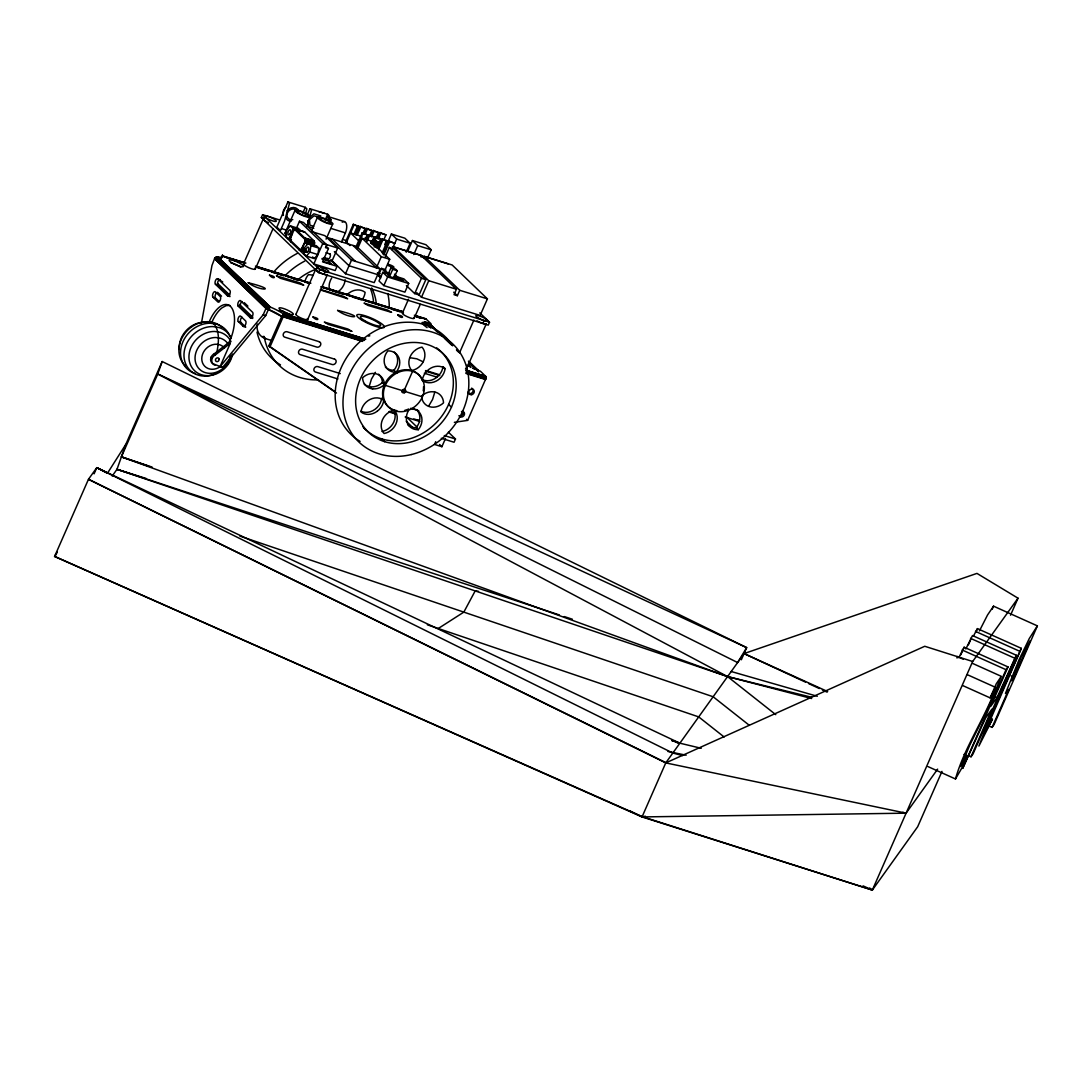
<?xml version="1.0" encoding="UTF-8"?>
<svg xmlns="http://www.w3.org/2000/svg" width="1092" height="1092" viewBox="0 0 1092 1092"><rect width="100%" height="100%" fill="white"/><g stroke="black" fill="none" stroke-linecap="round" stroke-linejoin="round"><path stroke-width="1.5" d="M336.486 393.038L269.97 346.901L283.156 316.844L283.197 313.581L365.793 339.162M454.368 422.345L467.649 420.379L485.79 378.76L485.612 376.262L480.453 371.266L472.59 368.1L477.409 369.697L478.405 371.799M305.255 251.938L299.29 250.082L300.846 250.095L302.225 248.471L305.214 242.096L305.337 238.575L295.796 229.224C291.428 229.538 289.134 237.865 290.718 241.837M305.037 242.574L314.005 245.345L314.523 242.915L313.964 240.854L304.545 231.845L294.294 229.306M370.666 243.079C372.386 237.196 382.76 244.267 378.009 245.454C373.996 245.604 368.755 239.721 375.443 241.728C378.078 240.267 377.368 246.382 376.426 247.707C378.296 249.345 380.876 246.792 378.528 245.509C379.798 240.8 372.877 239.462 370.625 242.779M290.349 225.88L292.861 228.296L291.823 234.725L288.288 238.725L285.776 236.322L286.814 229.893L290.349 225.88L298.28 228.337L300.791 230.753M306.347 256.101L309.896 252.088L310.933 245.659L308.422 243.257L304.873 247.256L303.835 253.685L306.347 256.101L314.278 258.558L317.827 254.545L318.864 248.116L316.352 245.714L308.422 243.257M201.378 323.491L211.957 265.547L214.742 258.217L218.277 257.016A18.81 3.849 23.8 0 0 222.782 256.06L222.468 255.159L221.512 258.34M957.042 658.053L957.165 656.483L963.212 659.199M305.05 215.37L306.879 208.845L305.31 207.33L287.906 201.938L276.836 227.136L280.412 230.576L284.439 221.389L289.476 203.453L287.906 201.938M306.907 226.576L311.493 210.278L309.91 208.763L307.316 214.687M327.887 220.666L329.265 215.779L327.696 214.264L309.91 208.763M379.142 247.939L379.197 244.785L372.7 241.291L375.266 241.032L378.364 242.67L379.224 246.86L372.44 244.526L374.911 241.892L377.163 241.619L378.992 244.28L378.856 248.102M379.115 247.638L378.487 243.284M434.821 392.069L432.568 399.454L428.569 406.292M377.45 247.993L377.941 244.198L375.976 241.1M378.282 248.116C382.173 244.922 373.191 238.561 374.911 241.892C381.04 245.495 376.576 239.257 372.727 241.509M112.189 476.044L116.994 469.314L125.812 444.376L162.176 361.52L746.669 647.624L741.332 659.773M811.643 698.525L727.572 676.59L121.403 456.852L157.767 373.996L162.176 361.52M375.266 247.311L376.59 241.332L376.29 242.083M964.031 754.422L967.048 755.773L962.339 767.171L955.473 778.965L927.941 766.584M962.871 685.639L990.103 697.87L996.245 683.851L1001.2 676.48L989.379 705.459L969.942 744.744L960.769 766.639L967.048 755.773M380.18 269.014L351.501 260.142L328.255 237.783L356.934 246.669L380.18 269.014L374.215 282.623L345.536 273.751L330.849 259.637M392.192 249.822L393.516 246.819L421.171 255.378L420.625 256.647L423.942 257.671L424.501 256.415L452.156 264.974L487.414 298.867L480.139 315.424L421.485 297.256L416.707 292.67M941.986 771.389L917.676 826.74L872.344 890.062L642.041 816.925L54.6 556.442L88.466 479.292L96.792 467.663L679.879 743.188L701.228 748.293M94.089 473.832L96.792 467.663L672.822 753.043L682.677 755.582M479.798 312.899L489.516 322.236L488.247 325.116L318.55 272.577L261.329 217.554L262.599 214.687L279.347 219.861M243.502 263.936L263.254 218.932M263.732 219.874L264.564 216.448A6.429 1.31 23.7 0 1 272.031 217.963A6.429 1.31 23.7 0 1 274.856 221.458A6.429 1.31 23.7 0 1 265.001 216.994M255.255 269.137L272.959 228.801M207.726 321.608L208.845 322.7A27.273 12.981 -72.8 0 1 230.467 306.374A27.273 12.981 -72.8 0 1 229.17 342.233L230.289 343.311L220.024 366.707L263.186 314.796L266.12 308.149L214.892 258.9M285.067 233.06L295.058 210.292M302.702 213.268L305.31 207.33M296.314 228.501L299.495 221.239L303.48 222.468L326.726 244.826L325.498 247.625L328.433 248.539L322.59 261.834L337.046 266.311L335.189 270.543L313.827 263.923L322.741 243.584L299.495 221.239M229.17 342.233L214.305 353.74A6.02 5.146 -46.1 0 0 210.62 359.282A6.02 5.146 -46.1 0 0 213.841 364.059L222.55 367.499L265.711 315.574L268.482 309.282L265.957 308.504L214.523 258.545M362.503 341.414L283.156 316.844L284.193 314.496A18.81 3.822 23.7 0 0 270.325 307.057L217.799 256.948L270.024 306.948L269.028 309.814L283.005 317.199L281.217 315.97L281.968 316.202M311.493 230.903L317.485 217.24M269.97 346.901L268.85 345.809L281.886 316.12M325.088 220.188L327.696 214.264M329.77 222.782L331.135 219.697L327.859 216.557M326.071 239.162L332.732 223.983A8.326 1.706 23.7 0 0 322.004 217.622A8.326 1.706 23.7 0 0 320.598 220.229A8.326 1.706 23.7 0 0 332.732 223.983M295.932 314.332L315.684 269.342M316.161 270.27L317.417 267.39M318.55 272.577L319.82 269.697L262.599 214.687M323.955 274.242L325.211 271.362L320.42 266.748A6.429 1.31 23.7 0 0 319.342 268.769A6.429 1.31 23.7 0 0 328.692 271.662A6.429 1.31 23.7 0 0 320.42 266.748M337.046 266.311L331.872 261.329L337.701 248.034L324.815 235.64L311.971 231.668M341.468 241.851L345.4 232.883A8.75 4.163 -72.8 0 0 346.423 223.942A8.75 4.163 -72.8 0 0 342.219 222.208M307.671 319.533L327.423 274.542A6.429 1.31 23.7 0 1 320.174 272.754A6.429 1.31 23.7 0 1 316.038 269.123M354.955 234.33L358.463 226.358L353.303 224.27L345.741 241.509L349.972 245.577M346.492 242.233L354.054 224.993L353.303 224.27M353.863 234.398L357.712 225.635M356.142 235.108L359.978 226.344L365.124 228.419L356.62 247.884M357.234 235.039L360.729 227.068L359.978 226.344M355.965 246.956L362.175 232.801L367.322 234.889L365.41 239.271M345.536 273.751L351.501 260.142M357.466 249.017L362.162 238.302L370.598 240.909L389.721 259.295L385.026 270.011M364.086 234.248L366.653 228.405L371.785 230.48L367.035 241.441M365.069 234.439L367.39 229.129L366.653 228.405M366.516 240.185L368.85 234.862L373.996 236.95L372.072 241.332M370.748 236.309L373.314 230.467L378.446 232.541L376.576 236.814M371.567 236.882L374.065 231.19L373.314 230.467M373.191 242.247L375.512 236.937L379.907 238.288L380.658 239.011L378.091 244.854M374.338 242.042L376.262 237.647L375.512 236.937M377.409 238.37L379.975 232.528L385.954 234.876L384.029 239.257M378.16 239.093L380.726 233.251L379.975 232.528M378.433 247.529L382.186 238.998L387.319 241.073L382.186 252.771M378.446 249.945L382.937 239.721L382.186 238.998M384.698 244.622L386.568 240.349M376.59 267.404L381.285 256.688L362.162 238.302M382.855 253.453L391.386 234.016L404.873 238.192L410.142 243.257L406.21 252.225M383.074 254.204L388.848 241.059L394.826 243.407L388.848 241.059M383.824 254.927L389.598 241.782M385.299 256.62L389.325 247.434L393.707 248.799L425.812 279.661L419.096 294.949L414.701 293.598L406.388 285.599M380.767 277.941L378.323 275.594L381.49 268.386L385.708 269.697M392.71 248.048L396.655 239.08L391.386 234.016M389.298 274.365L382.814 272.345L379.02 280.985L383.824 285.599L404.914 292.137L408.695 283.497L403.903 278.883L394.171 275.866M394.021 277.941L397.188 270.734L395.481 269.11L391.018 267.717L387.851 274.925L389.557 276.549L403.658 280.917L401.965 279.293L393.925 276.808M383.824 285.599L387.619 276.959L382.814 272.345M389.557 276.549L392.71 269.355L391.018 267.717M407.848 250.996L412.435 240.527L425.935 244.717L431.19 249.768L427.259 258.749M413.759 254.572L417.704 245.591L412.435 240.527M402.402 313.131L408.531 299.167M414.701 293.598L421.416 278.296L389.325 247.434M421.485 297.256L428.76 280.699L393.516 246.819M414.155 318.332L420.283 304.368M404.641 389.366L412.571 371.307L411.739 370.516A14.619 12.503 -46.1 0 1 409.282 359.186L410.128 356.729A14.619 12.503 -46.1 0 1 422.017 347.12A14.619 12.503 -46.1 0 1 423.628 360.906L422.372 363.24A14.619 12.503 -46.1 0 1 411.739 370.516A22.086 18.892 -46.1 0 0 383.975 385.872A22.086 18.892 -46.1 0 0 396.86 410.688M421.171 255.378L456.429 289.271L454.054 294.676L457.371 295.7L459.746 290.295L424.501 256.415M459.595 352.675L473.901 320.092M482.855 323.45L484.111 320.57M466.571 368.727L486.322 323.737A6.429 1.31 23.7 0 1 476.986 320.843M435.722 441.673L434.52 444.43L441.891 446.71L445.522 438.438M448.375 432.173L455.487 439.011L454.067 442.246L441.277 438.288M958.776 657.698L964.14 647.215L1008.012 666.925L990.635 706.483L996.996 697.611L1016.352 655.268L972.494 635.558L965.833 648.976M960.81 654.818L964.14 647.215M968.427 644.812L970.46 640.185M973.436 636.035L977.463 628.623L1021.32 648.334L984.424 733.524L992.382 719.314L989.352 717.963M976.098 631.736L977.463 628.623M992.191 609.254L993.543 606.169L1037.4 625.88L994.061 724.624L992.068 727.395L989.052 726.043M629.838 810.851L642.041 816.925L665.874 762.639L88.466 479.292L665.765 762.899L744.048 653.589L976.958 573.396L1018.017 598.184L972.672 661.493L872.344 890.062L642.205 816.639L54.6 556.442L57.344 552.129M1010.537 615.206L1018.017 598.184M1008.012 666.925L1006.019 669.696L962.68 768.44L985.612 717.949L991.973 709.063L971.02 756.783L968.003 755.418M1016.352 655.268L973.013 754.012L971.02 756.783M1021.32 648.334L988.11 722.303L978.896 746.082L992.382 719.314M992.068 727.395L1008.762 689.38L1005.445 693.461L1019.054 659.759L1029.333 638.451L1037.4 625.88M1014.086 677.258L1030.084 640.799L1021.143 656.961L1011.383 680.807L1014.086 677.258L1011.056 675.893M374.065 246.819L376.522 241.414L377.873 242.888L377.122 242.479M979.401 630.971L987.55 614.973L993.543 606.169M281.163 315.929L280.849 315.725A18.81 3.822 23.7 0 0 276.89 313.418L273.901 311.889A18.81 3.822 23.7 0 0 269.137 309.746L266.325 308.859L269.697 306.866M990.103 697.87L995.754 688.192C984.465 719.15 964.25 747.583 955.473 778.965M378.501 245.577L379.033 244.594M221.444 257.521L222.454 256.265M373.464 245.086L376.522 241.414L378.555 243.025L378.583 244.294M375.43 372.317L371.43 379.156L369.192 386.541L371.294 388.561M107.548 473.109L125.812 444.376M54.6 556.442L56.456 553.849M937.632 769.123L906.087 813.171L642.041 816.925L645.358 816.202M371.594 243.98L373.409 242.165L376.522 241.414C380.152 243.53 372.618 240.295 376.522 241.414L371.881 242.533M424.447 319.342L425.853 318.809L431.04 323.751L424.283 321.662L430.248 324.351L431.231 326.085M241.933 317.171L241.66 317.403A3.017 1.433 -72.8 0 0 240.854 322.399L245.741 327.081L243.202 326.303L238.329 321.608A3.017 1.433 -72.8 0 1 238.384 317.827A3.017 1.433 -72.8 0 1 240.704 316.216L245.577 320.898A3.017 1.433 -72.8 0 1 245.509 324.679A3.017 1.433 -72.8 0 1 243.202 326.303M373.914 242.096L375.32 241.114L377.095 241.837M310.114 216.994L313.868 213.814L320.789 215.943M214.96 365.151A6.02 5.146 -46.1 0 1 211.752 360.36A6.02 5.146 -46.1 0 1 215.424 354.818L230.289 343.311M438.274 628.501L463.827 612.121L475.184 590.909L478.473 591.332M402.184 391.973L405.569 390.24M229.852 305.419L226.14 305.623L222.154 307.753A27.273 12.981 -72.8 0 0 211.93 322.126M371.812 241.755L375.744 241.059M320.365 289.421L343.762 296.437L347.638 298.758L320.42 289.967M409.8 357.685L416.871 358.818L423.136 361.821M217.636 351.31L217.076 351.214C218.728 342.192 219.901 331.504 213.923 323.764L211.125 322.222L205.037 322.126A23.683 20.257 -46.1 0 0 179.293 349.508M686.145 755.2L667.963 751.501M676.576 742.505L679.879 743.188L671.839 740.403M214.728 259.254L215.957 259.514M811.547 697.242L727.572 676.59L116.994 469.314L146.246 478.528M902.811 812.325L906.087 813.171L665.765 762.899L924.76 646.273L972.672 661.493M369.819 335.817L368.413 336.104M731.203 671.512L817.28 696.273M318.7 211.589L324.597 213.418M328.46 216.68L344.512 221.649M354.054 224.993L358.463 226.358M360.729 227.068L365.124 228.419M367.39 229.129L371.785 230.48M374.065 231.19L378.446 232.541M380.726 233.251L385.954 234.876M396.655 239.08L410.142 243.257M417.704 245.591L431.19 249.768M328.173 218.782L331.135 219.697M319.096 217.376L314.046 215.806L309.459 219.697L309.937 225.157L313.732 226.331M367.322 234.889L362.175 232.801M373.996 236.95L368.85 234.862M376.262 237.647L380.658 239.011M382.937 239.721L387.319 241.073M361.616 236.391L350.559 232.965L358.681 240.772M406.893 250.341L411.138 252.812M392.451 246.642L448.307 263.95M330.958 228.419L345.4 232.883M313.786 228.296L308.258 226.59L307.739 220.625M342.588 239.448L347.447 240.95M261.329 217.554L264.032 218.4M292.861 228.296L304.75 231.995M294.581 229.129L303.808 231.777M294.021 229.538L298.498 230.931M381.285 256.688L389.721 259.295M281.586 228.61L286.336 230.084M305.009 238.083L313.964 240.854M323.246 243.557L337.701 248.034M305.187 238.302L314.141 241.073M322.741 243.584L326.726 244.826M305.337 238.575L314.291 241.346M305.446 238.902L314.414 241.673M305.528 239.285L314.482 242.055M305.569 239.694L314.523 242.465M305.569 240.144L314.523 242.915M305.542 240.622L314.496 243.393M305.46 241.1L314.428 243.885M305.364 241.605L314.319 244.376M305.214 242.096L314.168 244.867M392.71 269.355L397.188 270.734M421.416 278.296L425.812 279.661M428.76 280.699L456.429 289.271M459.746 290.295L487.414 298.867M304.845 243.038L307.821 243.966M288.288 238.725L291.455 239.708M310.933 245.659L318.864 248.116M325.976 252.716L330.03 253.972M389.175 273.955L386.363 273.082L381.49 268.386M302.47 248.02L305.446 248.949M302.225 248.471L305.214 249.399M301.979 248.894L304.955 249.822M301.706 249.276L304.695 250.191M377.395 272.863L380.193 273.723M301.419 249.604L305.897 250.983M309.896 252.088L317.827 254.545M301.133 249.877L305.61 251.269M300.846 250.095L305.323 251.488M387.619 276.959L408.695 283.497M300.546 250.259L305.023 251.638M323.874 257.507L327.928 258.749M299.508 250.245L305.705 252.197M377.709 274.638L349.044 265.752L334.357 251.638M322.236 258.354L331.872 261.329M378.323 275.594L381.135 276.467M321.963 259.118L328.46 261.138L331.572 264.127L323.464 261.616M319.82 269.697L489.516 322.236M223.068 256.033L245.932 263.076M255.46 266.066L310.879 283.197M321.853 286.623L403.18 311.78M414.346 315.219L425.853 318.809M243.925 262.585L222.659 256.142L222.468 255.159M256.675 266.666L310.319 283.142M321.444 286.732L402.62 311.725M415.37 315.806L425.293 318.741M224.065 256.77L243.502 262.79M258.081 267.294L309.896 283.347M321.225 286.855L402.197 311.93M416.775 316.434L423.246 318.441M227.095 257.944L241.673 262.449M257.862 267.472L283.77 275.498M287.005 276.494L298.348 280.002M304.818 282.009L309.678 283.51M321.021 287.032L343.693 294.048M346.928 295.045L361.493 299.563M364.742 300.573L400.368 311.602M416.557 316.612L421.416 318.113M233.36 260.169L238.22 261.671M257.657 267.69L268.987 271.198M272.222 272.195L283.565 275.703M293.284 278.719L298.13 280.221M332.145 290.759L343.475 294.267M353.194 297.27L361.288 299.781M392.055 309.309L400.15 311.807M416.339 316.83L421.198 318.332M428.446 326.754L430.971 327.532M215.465 284.275L218.004 285.067L230.002 296.601L227.464 295.809L215.465 284.275A3.017 1.433 -72.8 0 1 215.534 280.494A3.017 1.433 -72.8 0 1 217.84 278.883L222.768 281.968M281.026 310.715L284.289 311.725M466.188 370.243L485.612 376.262M283.319 313.786L364.278 338.861M466.298 370.461L485.735 376.467M283.401 314.032L364.373 339.107M466.393 370.707L485.817 376.726M283.47 314.319L364.441 339.394M466.448 370.98L485.885 376.999M283.51 314.632L364.469 339.708M466.489 371.294L485.926 377.313M283.51 314.974L364.482 340.049M466.502 371.635L485.926 377.655M283.497 315.329L364.455 340.404M466.475 372.003L485.913 378.009M283.442 315.711L362.79 340.281M466.434 372.372L485.858 378.392M283.374 316.079L362.721 340.649M466.352 372.754L485.79 378.76M283.278 316.462L362.626 341.032M466.257 373.123L485.694 379.142M466.134 373.505L485.571 379.525M212.981 297.242L217.854 301.924A3.017 1.433 -72.8 0 0 220.161 300.314A3.017 1.433 -72.8 0 0 220.229 296.533L215.356 291.837A3.017 1.433 -72.8 0 0 213.036 293.461A3.017 1.433 -72.8 0 0 212.981 297.242L215.506 298.02L219.164 301.542M238.192 306.129L240.731 306.907L252.73 318.441L250.191 317.663L238.192 306.129A3.017 1.433 -72.8 0 1 238.261 302.348A3.017 1.433 -72.8 0 1 240.568 300.723L252.566 312.257A3.017 1.433 -72.8 0 1 252.498 316.038A3.017 1.433 -72.8 0 1 250.191 317.663M263.186 314.796L265.711 315.574M425.839 370.516L438.615 374.474M425.361 371.089L439.748 375.552M424.31 373.218L437.1 377.177M238.329 321.608L240.854 322.399M263.158 336.309L265.588 338.643L271.676 340.54M402.252 390.608A1.938 1.652 -46.1 0 0 404.026 392.861A1.938 1.652 -46.1 0 0 405.35 389.858A1.938 1.652 -46.1 0 0 402.252 390.608L385.326 385.367L382.391 382.555A14.619 12.503 -46.1 0 0 378.624 374.201M405.501 391.605L422.427 396.846M340.267 373.573L317.84 366.625A3.017 2.58 -46.1 0 0 314.114 368.536A3.017 2.58 -46.1 0 0 315.465 372.017L337.906 378.965M410.742 408.272L418.741 410.742M389.421 411.37L394.294 412.872M413.8 418.918L418.673 420.42L417.977 420.106M388.916 411.943L395.427 413.964M405.173 416.98L419.806 421.512M444.294 435.544L455.487 439.011M671.757 740.567L679.879 743.188M116.994 469.314L559.418 614.96M564.291 616.57L572.385 619.232M152.129 467.103L121.403 456.852L148.799 466.202M239.858 536.09L713.131 696.751L749.289 725.293M427.327 624.788L698.703 716.898L724.133 736.991M222.741 255.883L223.437 256.115M375.211 239.94L373.205 239.612L374.72 240.854M975.47 631.394L1019.341 651.105M970.501 638.329L1014.372 658.053M962.161 649.986L1006.019 669.696M972.289 663.281L1001.023 676.207M967.444 674.733L994.662 686.964M993.979 696.246L996.996 697.611M863.035 885.871L872.344 890.062L869.628 887.987M827.654 691.55L744.048 653.589L805.5 682.118M157.767 373.996L746.669 647.624L737.632 662.557L157.767 373.996L727.572 676.59L775.77 714.659M808.571 683.537L819.314 688.533M822.385 689.967L826.999 692.096M96.792 467.663L107.33 473.273M466.584 365.41L470.966 366.762L468.304 363.991M268.85 345.809L335.353 391.96M283.197 313.581L284.193 314.496M268.482 309.282L266.325 308.859M453.726 292.192L457.371 295.7M365.233 237.51L367.554 239.735M394.499 274.16L398.061 277.6M353.057 245.468L376.303 267.813M430.248 324.351L451.296 344.581M456.852 349.931L459.759 352.716M468.946 361.561L477.914 370.161M429.948 324.174L437.209 331.149M444.458 338.138L451.487 344.854M456.47 349.822L458.981 352.088M468.413 361.138L478.241 370.748M432.377 326.89L437.223 331.545M456.579 350.15L458.995 352.47M468.673 361.78L478.351 371.089M432.432 327.245L437.278 331.9M468.727 362.135L478.405 371.43M430.903 328.023C429.047 323.655 414.441 318.209 427.068 327.627M468.359 365.124L470.775 367.458M332.132 238.984L355.378 261.343M326.358 246.546L328.433 248.539M445.086 368.632A14.619 12.503 -46.1 0 0 431.163 367.936L428.91 369.342A14.619 12.503 -46.1 0 0 422.317 380.385A14.619 12.503 -46.1 0 0 433.824 382.077L436.24 381.081A14.619 12.503 -46.1 0 0 445.086 368.632L442.983 366.612A14.619 12.503 -46.1 0 1 434.138 379.06L431.722 380.057A14.619 12.503 -46.1 0 1 422.181 379.579M312.599 256.948L314.278 258.558M466.516 419.301L467.649 420.379M436.677 347.898A54.218 46.383 -46.1 0 1 448.607 404.422L451.446 407.152A54.218 46.369 -46.1 0 1 384.575 441.646L381.722 438.902A54.218 46.383 -46.1 0 1 362.762 426.508M422.317 380.385L423.136 381.176M385.367 367.035A14.619 12.503 -46.1 0 0 393.98 370.229L396.901 373.041A22.086 18.892 -46.1 0 1 412.571 371.307A22.086 18.892 -46.1 0 1 419.546 401.774A22.086 18.892 -46.1 0 1 387.073 405.378A22.086 18.892 -46.1 0 1 396.901 373.041M439.557 444.471L441.891 446.71M406.442 416.871L417.117 427.136M407.562 424.501A14.619 12.503 -46.1 0 0 416.175 427.709L418.277 429.716A14.619 12.503 -46.1 0 0 421.157 415.438L420.092 413.363A14.619 12.503 -46.1 0 0 412.462 408.517M394.362 410.114A14.619 12.503 -46.1 0 1 396.819 421.444L395.973 423.901A14.619 12.503 -46.1 0 1 384.097 433.51A14.619 12.503 -46.1 0 1 382.473 419.724L383.742 417.39A14.619 12.503 -46.1 0 1 394.362 410.114L395.181 410.906M406.21 421.239L412.134 426.945M384.616 401.037L381.681 398.225A14.619 12.503 -46.1 0 1 375.088 409.268L372.836 410.674A14.619 12.503 -46.1 0 1 360.879 411.193M217.376 256.866L269.342 306.825M217.008 256.879L268.973 306.838M216.639 256.948L268.618 306.907M216.284 257.057L268.25 307.016M215.929 257.207L267.909 307.18M215.602 257.412L267.567 307.371M215.288 257.644L267.253 307.616M215.001 257.917L266.967 307.876M214.742 258.217L266.721 308.176M244.294 302.661L247.898 306.129M217.84 278.883L229.839 290.417A3.017 1.433 -72.8 0 1 229.784 294.198A3.017 1.433 -72.8 0 1 227.464 295.809M217.567 283.401L229.73 295.086M239.462 304.45L252.839 317.308M221.54 296.137L217.881 292.629A3.017 1.433 -72.8 0 0 216.735 292.656L216.312 293.038A3.017 1.433 -72.8 0 0 215.506 298.02M214.305 353.74L215.424 354.818M221.43 366.421L222.55 367.499M211.152 357.098L212.271 358.176M403.262 389.516L404.49 392.697M220.434 366.516A13.432 11.48 -46.1 0 1 201.952 360.797A13.432 11.48 -46.1 0 1 216.407 344.226L219.506 344.717A13.432 11.48 -46.1 0 1 224.433 348.075M230.371 355.801A19.192 16.421 -46.1 0 1 209.719 373.341A19.192 16.421 -46.1 0 1 195.304 355.05A19.192 16.421 -46.1 0 1 215.957 337.51L220.393 338.22A19.192 16.421 -46.1 0 1 227.436 343.024M231.026 341.673A23.683 20.257 -46.1 0 0 220.229 332.337L214.755 331.463A23.683 20.257 -46.1 0 0 189.271 353.112A23.683 20.257 -46.1 0 0 207.057 375.662A23.683 20.257 -46.1 0 0 232.541 354.026M231.122 338.001A26.536 22.7 -46.1 0 0 219.014 327.545L212.899 326.576A26.536 22.7 -46.1 0 0 184.057 357.248A26.536 22.7 -46.1 0 0 216.953 373.027M232.036 355.064A26.536 22.7 -46.1 0 1 222.659 369.205M230.043 336.527A27.505 23.533 -46.1 0 0 216.871 324.242L210.524 323.232A27.505 23.533 -46.1 0 0 181.722 345.017A27.505 23.533 -46.1 0 0 195.222 373.546M185.34 365.793A26.536 22.7 -46.1 0 1 181.955 338.015A26.536 22.7 -46.1 0 1 207.835 321.703L213.95 322.672A26.536 22.7 -46.1 0 1 221.69 327.136M286.732 235.121A8.326 1.706 23.7 0 1 285.531 232.787M268.509 222.7A6.429 1.31 23.7 0 1 263.622 218.728M389.039 273.137A3.413 0.696 23.7 0 1 385.462 271.321A3.413 0.696 23.7 0 1 385.858 270.57M329.388 253.808A2.675 1.269 -72.8 0 1 330.098 257.002A2.675 1.269 -72.8 0 1 327.709 258.422M240.731 306.907A3.017 1.433 -72.8 0 1 240.417 304.245A3.017 1.433 -72.8 0 1 241.946 301.542M218.004 285.067A3.017 1.433 -72.8 0 1 217.922 281.64A3.017 1.433 -72.8 0 1 220.038 279.47M230.603 262.762A7.835 1.597 23.7 0 1 240.731 267.253M279.183 310.51A7.835 1.597 23.7 0 1 290.608 315.192M265.588 338.643A16.066 13.746 -46.1 0 1 257.234 323.942M413.677 317.403A6.429 1.31 23.7 0 1 407.657 316.898A6.429 1.31 23.7 0 1 403.508 312.899M466.107 367.799A6.429 1.31 23.7 0 1 465.479 368.959M307.207 318.605A6.429 1.31 23.7 0 1 301.952 318.427A6.429 1.31 23.7 0 1 296.287 314.114M254.777 268.209A6.429 1.31 23.7 0 1 248.758 267.69A6.429 1.31 23.7 0 1 244.608 263.704M366.12 429.784A54.218 46.383 -46.1 0 1 363.813 427.791M416.543 409.555A14.619 12.503 -46.1 0 1 417.99 411.343L419.055 413.418A14.619 12.503 -46.1 0 1 416.175 427.709M393.611 409.964A14.619 12.503 -46.1 0 1 394.717 419.424L393.871 421.881A14.619 12.503 -46.1 0 1 381.995 431.49M382.391 382.555A14.619 12.503 -46.1 0 1 370.611 386.827L368.277 386.35A14.619 12.503 -46.1 0 1 364.237 384.111M448.607 404.422A54.218 46.383 -46.1 0 1 381.722 438.902M287.046 210.811A7.426 6.361 -46.1 0 1 298.798 211.056M291.114 221.321A7.426 6.361 -46.1 0 1 285.845 217.731M292.779 219.669A5.829 4.982 -46.1 0 1 287.428 212.885A5.829 4.982 -46.1 0 1 296.751 210.633M283.401 215.397A7.426 6.361 -46.1 0 1 285.94 207.043M471.567 388.151A3.017 2.58 -46.1 0 1 472.263 392.601A3.017 2.58 -46.1 0 1 467.758 392.205M462.885 411.22A3.017 2.58 -46.1 0 1 459.404 415.861M461.479 411.52A3.017 2.58 -46.1 0 1 464.469 413.336A3.017 2.58 -46.1 0 1 462.435 416.816A3.017 2.58 -46.1 0 1 459.09 415.602M370.72 289.421A54.218 46.369 -46.1 0 1 373.532 301.733M360.114 441.386A67.868 58.026 -46.2 0 1 356.483 345.113A67.868 58.026 -46.2 0 1 452.661 345.836M280.494 364.878A67.868 58.067 -46.1 0 1 256.989 332.077M273.314 272.468A67.868 58.067 -46.1 0 1 297.051 253.535M387.783 293.53A67.868 58.067 -46.1 0 1 389.243 307.93M318.482 379.866A67.868 58.067 -46.1 0 1 264.155 336.445M285.517 275.198A67.868 58.067 -46.1 0 1 304.845 261.043M371.662 287.947A54.218 46.355 -46.1 0 1 376.385 304.477M297.515 280.043A54.218 46.355 -46.1 0 1 316.202 269.164M384.575 441.646A54.218 46.383 -46.1 0 1 360.346 378.951A54.218 46.369 -46.1 0 1 427.231 344.458A54.218 46.369 -46.1 0 1 451.446 407.152M423.532 386.704A22.086 18.892 -46.1 0 1 423.218 390.745M408.763 408.981A22.086 18.892 -46.1 0 1 404.804 410.333M411.739 370.516A22.086 18.892 -46.1 0 1 421.635 378.842M421.608 396.055A14.619 12.503 -46.1 0 1 433.387 391.782L435.735 392.26A14.619 12.503 -46.1 0 1 443.529 402.852A14.619 12.503 -46.1 0 1 429.415 406.661L427.259 405.733A14.619 12.503 -46.1 0 1 421.908 398.471M418.277 429.716A14.619 12.503 -46.1 0 1 407.139 422.659L406.511 420.365A14.619 12.503 -46.1 0 1 408.49 410.565M394.348 352.088A14.619 12.503 -46.1 0 1 396.86 355.951L397.488 358.244A14.619 12.503 -46.1 0 1 393.98 370.229M327.791 216.721A8.75 4.163 -72.8 0 1 328.951 219.26M304.914 281.736A14.442 12.353 -46.1 0 1 308.34 274.734A14.442 12.353 -46.1 0 1 313.063 275.443M329.743 290.213A14.442 12.353 -46.1 0 1 329.552 282.937L330.412 280.439A14.442 12.353 -46.1 0 1 331.654 278.173M345.127 279.729A14.442 12.353 -46.1 0 1 343.912 284.616L342.642 286.991A14.442 12.353 -46.1 0 1 336.882 292.424M347.051 294.731A14.442 12.353 -46.1 0 1 349.058 292.984L351.296 291.578A14.442 12.353 -46.1 0 1 365.11 292.342A14.442 12.353 -46.1 0 1 362.326 299.522M219.192 359.295L218.755 360.715A2.007 1.72 -46.1 0 1 215.806 361.043A2.007 1.72 -46.1 0 1 216.694 358.108A2.007 1.72 -46.1 0 1 219.192 359.295M291.114 236.978L290.95 237.401A3.276 1.556 -72.8 0 0 290.963 240.772L299.85 249.304A3.276 1.556 -72.8 0 0 301.938 247.952L304.641 242.287A2.771 1.324 -72.8 0 0 304.75 239.148L295.25 230.016A2.771 1.324 -72.8 0 0 293.352 231.436L291.114 236.978M377.19 411.288L374.938 412.694A14.619 12.503 -46.1 0 1 361.015 411.998A14.619 12.503 -46.1 0 1 369.86 399.549L372.276 398.553A14.619 12.503 -46.1 0 1 383.783 400.245A14.619 12.503 -46.1 0 1 377.19 411.288M276.508 275.839L280.221 278.242L303.781 285.176L299.904 282.869L276.508 275.839M248.212 282.732C260.169 291.837 279.689 290.458 248.212 282.732M269.478 275.143C273.273 279.962 278.201 276.863 269.478 275.143M312.981 316.967C316.776 321.785 321.703 318.687 312.981 316.967M337.605 310.415C349.563 319.519 369.096 318.141 337.605 310.415M351.774 331.326L328.214 324.392L324.338 322.099L347.898 329.02L351.774 331.326M397.679 314.837C401.474 319.669 406.401 316.557 397.679 314.837M391.482 312.339L367.936 305.405L364.046 303.112L387.592 310.06L391.482 312.339M372.713 388.848L370.379 388.37A14.619 12.503 -46.1 0 1 362.571 377.777A14.619 12.503 -46.1 0 1 376.699 373.969L378.842 374.884A14.619 12.503 -46.1 0 1 384.493 384.561A14.619 12.503 -46.1 0 1 372.713 388.848M319.192 341.7L287.155 331.777A3.017 2.58 -46.1 0 0 283.429 333.688A3.017 2.58 -46.1 0 0 284.78 337.169L316.83 347.092A3.017 2.58 -46.1 0 0 320.543 345.181A3.017 2.58 -46.1 0 0 319.192 341.7M334.534 359.118L302.498 349.194A3.017 2.58 -46.1 0 0 298.771 351.119A3.017 2.58 -46.1 0 0 300.123 354.6L332.173 364.523A3.017 2.58 -46.1 0 0 335.886 362.612A3.017 2.58 -46.1 0 0 334.534 359.118M386.008 367.267L384.944 365.192A14.619 12.503 -46.1 0 1 387.837 350.901A14.619 12.503 -46.1 0 1 398.962 357.971L399.59 360.264A14.619 12.503 -46.1 0 1 396.082 372.249A14.619 12.503 -46.1 0 1 386.008 367.267M478.241 317.963A6.429 1.31 23.7 0 0 487.592 320.857A6.429 1.31 23.7 0 0 479.32 315.943A6.429 1.31 23.7 0 0 478.241 317.963M388.67 265.574A3.413 0.696 23.7 0 0 393.884 267.376A3.413 0.696 23.7 0 0 389.94 264.824A3.413 0.696 23.7 0 0 388.67 265.574M321.922 220.352A5.897 1.201 23.7 0 0 330.507 223A5.897 1.201 23.7 0 0 322.904 218.496A5.897 1.201 23.7 0 0 321.922 220.352M298.171 213.295A8.326 1.706 23.7 0 0 310.292 217.049A8.326 1.706 23.7 0 0 299.563 210.674A8.326 1.706 23.7 0 0 298.171 213.295M299.372 213.39A6.102 1.242 23.7 0 0 308.258 216.134A6.102 1.242 23.7 0 0 300.396 211.479A6.102 1.242 23.7 0 0 299.372 213.39M364.592 320.625A11.043 2.252 23.7 0 0 380.658 325.607A11.043 2.252 23.7 0 0 366.434 317.171A11.043 2.252 23.7 0 0 364.592 320.625M362.421 320.447A15.056 3.085 23.7 0 0 384.329 327.231A15.056 3.085 23.7 0 0 364.933 315.725A15.056 3.085 23.7 0 0 362.421 320.447M232.091 262.954A7.835 1.597 23.7 0 0 243.475 266.475A7.835 1.597 23.7 0 0 233.401 260.497A7.835 1.597 23.7 0 0 232.091 262.954M281.954 310.906A7.835 1.597 23.7 0 0 293.352 314.428A7.835 1.597 23.7 0 0 283.265 308.449A7.835 1.597 23.7 0 0 281.954 310.906M471.744 394.662A3.017 2.58 -46.1 0 0 473.805 389.981A3.017 2.58 -46.1 0 0 468.973 391.141A3.017 2.58 -46.1 0 0 471.744 394.662M411.261 454.559A67.868 58.026 -46.2 0 0 457.534 349.194A67.868 58.026 -46.2 0 0 348.908 375.402A67.868 58.026 -46.2 0 0 411.261 454.559M307.726 251.706A2.675 1.269 -72.8 0 0 308.435 247.283A2.675 1.269 -72.8 0 0 305.992 250.041A2.675 1.269 -72.8 0 0 307.726 251.706M289.653 234.33A2.675 1.269 -72.8 0 0 290.363 229.907A2.675 1.269 -72.8 0 0 287.933 232.678A2.675 1.269 -72.8 0 0 289.653 234.33"/></g></svg>
